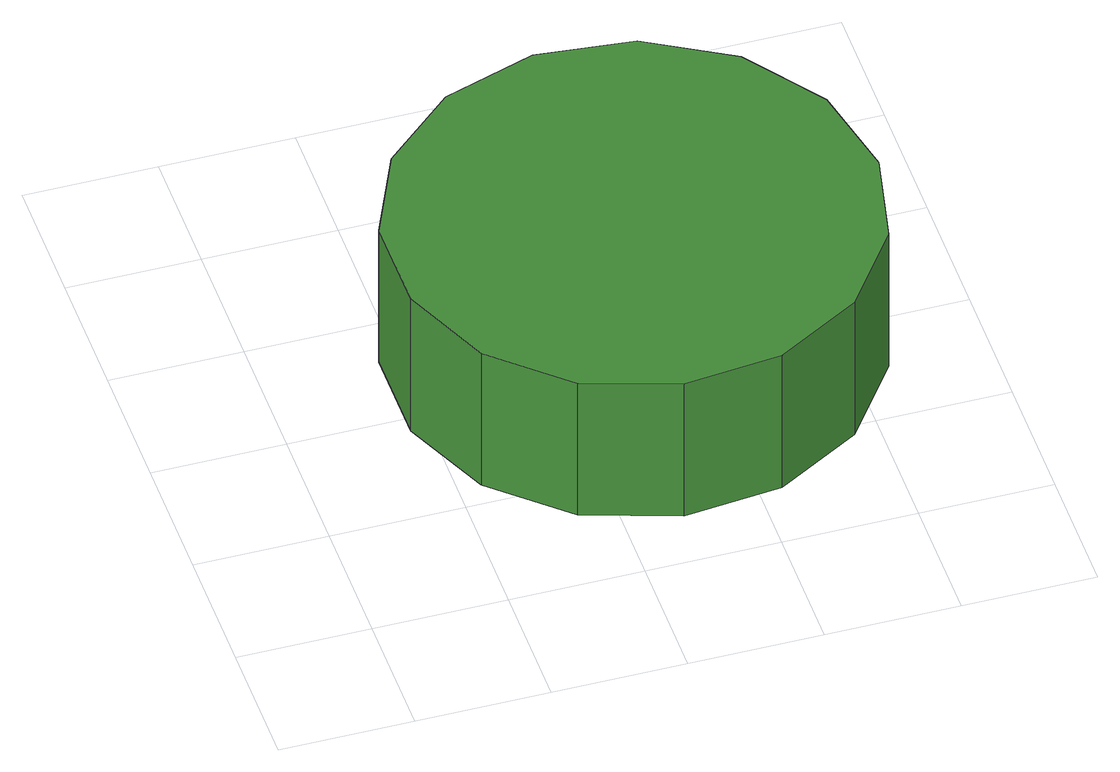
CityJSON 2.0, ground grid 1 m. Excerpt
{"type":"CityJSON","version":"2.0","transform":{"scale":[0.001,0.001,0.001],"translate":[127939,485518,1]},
"CityObjects":{
"tree1":{"type":"SolitaryVegetationObject","attributes":{"function":"something"},"geometry":[{"type":"MultiSurface","lod":"1","boundaries":[[[0,1,2,3,4,5,6,7,8,9,10,11,12,13,14]],[[15,16,17,18,19,20,21,22,23,24,25,26,27,28,29]],[[0,29,28,1]],[[1,28,27,2]],[[2,27,26,3]],[[3,26,25,4]],[[4,25,24,5]],[[5,24,23,6]],[[6,23,22,7]],[[7,22,21,8]],[[8,21,20,9]],[[9,20,19,10]],[[10,19,18,11]],[[11,18,17,12]],[[12,17,16,13]],[[13,16,15,14]],[[14,15,29,0]]]}]}
},
"vertices":[
[4410,2242,1366],[4255,2971,1366],[3817,3573,1366],[3172,3946,1366],[2431,4024,1366],[1723,3793,1366],[1169,3295,1366],[866,2615,1366],[866,1870,1366],[1169,1189,1366],[1723,691,1366],[2431,461,1366],[3172,539,1366],[3817,911,1366],[4255,1514,1366],[4255,1514,115],[3817,911,115],[3172,539,115],[2431,461,115],[1723,691,115],[1169,1189,115],[866,1870,115],[866,2615,115],[1169,3295,115],[1723,3793,115],[2431,4024,115],[3172,3946,115],[3817,3573,115],[4255,2971,115],[4410,2242,115]
]}
